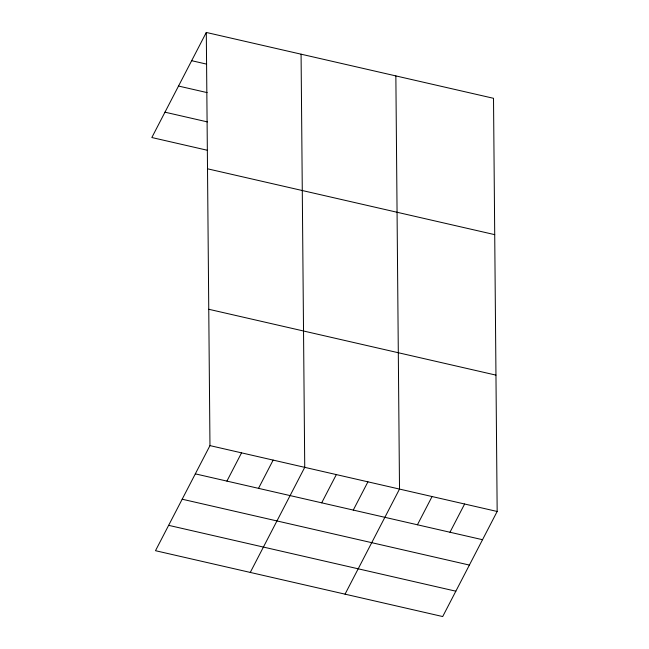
<?xml version="1.0" encoding="UTF-8"?>
<svg xmlns="http://www.w3.org/2000/svg" width="649" height="649" viewBox="0 0 649 649"><rect width="100%" height="100%" fill="white"/><g stroke="black" fill="none" stroke-linecap="round" stroke-linejoin="round"><path stroke-width="0.97" d="M206.301 32.45L209.968 445.612L155.492 550.701L442.699 616.55L497.166 511.469L493.508 98.299L206.301 32.45L151.834 137.531L207.12 150.211M226.915 481.104L241.558 452.856M258.513 488.348L273.148 460.1M250.271 572.426L304.738 467.345L301.079 54.183M321.693 502.829L336.336 474.589M353.283 510.073L367.926 481.834M345.049 594.159L399.516 489.078L395.858 75.917M417.429 524.781L432.064 496.542M449.976 532.245L464.619 504.005M191.666 60.698L206.471 64.089M178.524 86.049L207.153 92.612M164.976 112.18L207.429 121.915M207.51 168.797L494.716 234.646M208.759 309.273L495.958 375.122M209.968 445.612L497.166 511.469M195.325 473.859L482.523 539.708M182.182 499.211L469.381 565.068M168.643 525.341L455.841 591.19"/></g></svg>
